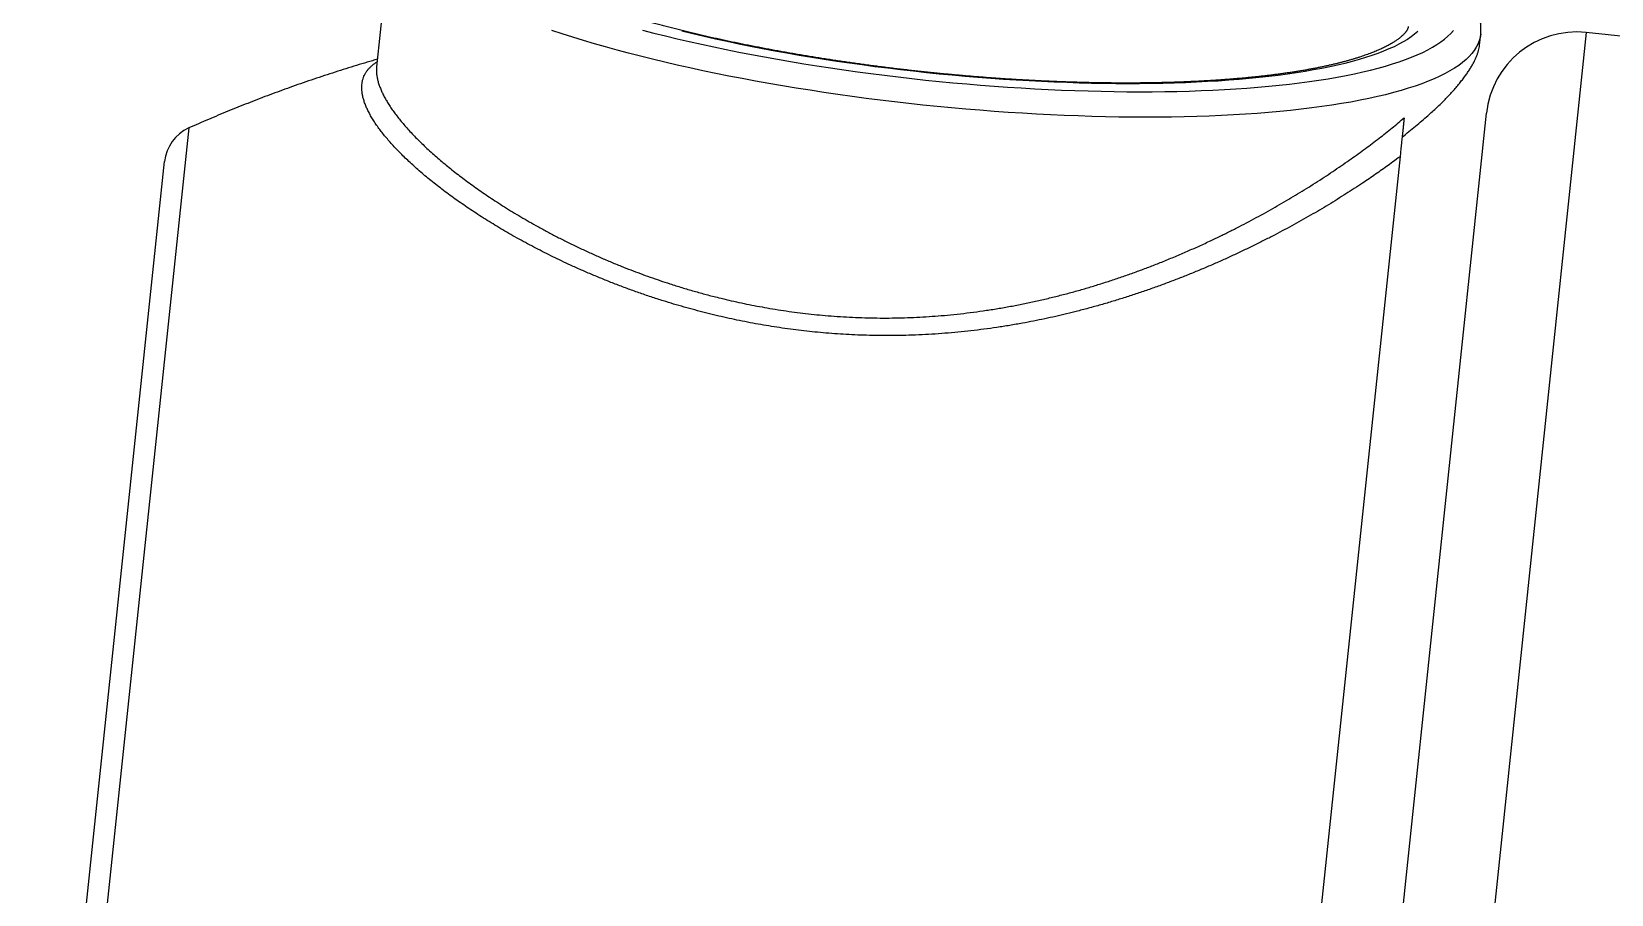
# Model space of a CAD drawing. Header units: inches. Extents: x 0.01 to 2.23, y 0 to 3.54.
# Drawn here: x 0.7493 to 0.8631, y 2.3273 to 2.3894 of the extents above; entities that cross this region are included whole.
import ezdxf

# ---------------------------------------------------------------- set-up
doc = ezdxf.new("R2010")
doc.units = ezdxf.units.IN
doc.header["$MEASUREMENT"] = 0

msp = doc.modelspace()

# ---------------------------------------------------------------- linework, layer by layer
at = {"color": 7, "linetype": 'Continuous', "lineweight": 25}
for p, q in [((0.7752937534091587, 2.39742200510921), (0.7741794841676936, 2.386820441445781)), ((0.8612540404155804, 2.389307188102627), (0.8475096020399278, 2.258537592178065)), ((1.038617164070498, 2.370665572626546), (0.8612540404155804, 2.389307188102627)), ((0.8535724078756971, 2.388391577285072), (0.8536558854288476, 2.389185813149493)), ((0.7606593461468334, 2.382429463702559), (0.7505431025033988, 2.286179834771212)), ((0.8416925620448064, 2.265721038327491), (0.8540705942661545, 2.383490148107506)), ((0.84794090396954, 2.382982496955075), (0.8481435367739054, 2.383153269040813)), ((0.8478506369271677, 2.380366513150364), (0.8391938391847705, 2.298002584422707)), ((0.749343850696531, 2.288902358724806), (0.7589202563107859, 2.380015771900291))]:
    msp.add_line(p, q, dxfattribs=at)
at = {"color": 7, "linetype": 'Continuous', "lineweight": 25, "flags": 128}
for points in [[(0.8536558854288476, 2.389185813149493), (0.8536170893122978, 2.388945847329537), (0.8535514670391632, 2.388708868307448), (0.8534590635836717, 2.388475038496812), (0.8533399422745364, 2.388244518152899), (0.8531941847515518, 2.388017465262839), (0.853021890909644, 2.387794035437342), (0.8528231788304056, 2.387574381804049), (0.8525981847011699, 2.387358654902588), (0.8523470627216745, 2.387147002581403), (0.85206998499838, 2.386939569896421), (0.851767141426518, 2.386736499011644), (0.8514387395599451, 2.386537929101711), (0.8510850044688967, 2.386343996256521), (0.8507061785857344, 2.386154833387959), (0.850302521538796, 2.385970570138806), (0.8498743099744586, 2.385791332793889), (0.8494218373675383, 2.38561724419353), (0.8489454138201585, 2.385448423649361), (0.8484453658492209, 2.385284986862549), (0.8479220361626267, 2.385127045844506), (0.8473757834244021, 2.384974708840113), (0.846806982008888, 2.384828080253547), (0.8462160217441625, 2.384687260576715), (0.8456033076448717, 2.38455234632039), (0.8449692596346535, 2.384423429948063), (0.8443143122583427, 2.384300599812578), (0.843638914384156, 2.384183940095573), (0.8429435288960591, 2.384073530749791), (0.8422286323765303, 2.383969447444283), (0.8414947147799344, 2.383871761512547), (0.840742279096732, 2.383780539903641), (0.8399718410087554, 2.3836958451363), (0.8391839285357857, 2.383617735256086), (0.8383790816736751, 2.383546263795609), (0.8375578520242596, 2.383481479737839), (0.8367208024173197, 2.383423427482533), (0.8358685065248443, 2.383372146815806), (0.8350015484678651, 2.383327672882867), (0.8341205224161288, 2.383290036163927), (0.8332260321808831, 2.383259262453313), (0.8323186908010544, 2.383235372841789), (0.8313991201231016, 2.383218383702102), (0.8304679503748339, 2.38320830667776), (0.8295258197334838, 2.383205148675052), (0.8285733738883324, 2.383208911858315), (0.8276112655981863, 2.383219593648451), (0.8266401542440092, 2.383237186724695), (0.8256607053770149, 2.38326167902963), (0.8246735902625324, 2.383293053777456), (0.8236794854199538, 2.383331289465487), (0.8226790721590815, 2.383376359888891), (0.8216730361131928, 2.383428234158653), (0.8206620667691407, 2.383486876722739), (0.8196468569948148, 2.383552247390464), (0.8186281025642833, 2.38362430136004), (0.8176065016809454, 2.383702989249273), (0.8165827544990161, 2.383788257129415), (0.8155575626436766, 2.38388004656212), (0.8145316287302152, 2.383978294639497), (0.8135056558824895, 2.38408293402722), (0.8124803472510411, 2.38419389301068), (0.8114564055311904, 2.384311095544133), (0.8104345324814453, 2.384434461302816), (0.8094154284425503, 2.384563905738), (0.8083997918575084, 2.384699340134935), (0.8073883187929027, 2.384840671673651), (0.8063817024618476, 2.384987803492572), (0.8053806327488947, 2.385140634754898), (0.8043857957372207, 2.385299060717715), (0.8033978732384202, 2.385462972803782), (0.8024175423252261, 2.385632258675943), (0.8014454748674776, 2.385806802314118), (0.8004823370716545, 2.385986484094814), (0.7995287890242923, 2.386171180873117), (0.7985854842395915, 2.386360766067078), (0.7976530692115329, 2.386555109744476), (0.7967321829708011, 2.386754078711862), (0.7958234566468265, 2.386957536605845), (0.7949275130352398, 2.387165343986548), (0.7940449661710385, 2.387377358433171), (0.7931764209077595, 2.387593434641604), (0.7923224725029415, 2.387813424524006), (0.7914837062101653, 2.3880371773103), (0.7906606968779506, 2.388264539651505), (0.7898540085557837, 2.388495355724827), (0.7890641941075455, 2.38872946734046), (0.7882917948326066, 2.388966714049997), (0.787537340094848, 2.389206933256394), (0.786801346959861, 2.389449960325405)], [(0.7933178754799204, 2.389471659122969), (0.7941393241687174, 2.389260041653544), (0.7949748141862124, 2.389052188910807), (0.7958237729292811, 2.388848243346646), (0.7966856185640075, 2.388648344735164), (0.7975597604244437, 2.388452630076884), (0.7984455994174228, 2.388261233504856), (0.7993425284331478, 2.38807428619273), (0.8002499327612738, 2.387891916264857), (0.8011671905122002, 2.387714248708474), (0.8020936730432827, 2.38754140528805), (0.8030287453896733, 2.387373504461832), (0.8039717666994934, 2.38721066130066), (0.8049220906730425, 2.387052987409101), (0.8058790660057389, 2.386900590848966), (0.8068420368344914, 2.386753576065244), (0.8078103431871954, 2.386612043814524), (0.8087833214350448, 2.386476091095941), (0.8097603047473501, 2.386345811084698), (0.81074062354855, 2.386221293068206), (0.8117236059771066, 2.386102622384895), (0.8127085783459641, 2.385989880365722), (0.8136948656042617, 2.385883144278437), (0.8146817917999783, 2.385782487274623), (0.8156686805431979, 2.385687978339559), (0.8166548554696716, 2.385599682244953), (0.8176396407043657, 2.385517659504534), (0.8186223613246714, 2.385441966332593), (0.8196023438229633, 2.385372654605449), (0.8205789165681886, 2.385309771825897), (0.8215514102661683, 2.385253361090653), (0.8225191584182991, 2.385203461060818), (0.8234814977783378, 2.385160105935379), (0.8244377688069567, 2.385123325427774), (0.8253873161237597, 2.385093144745525), (0.8263294889564468, 2.385069584572964), (0.827263641586821, 2.385052661057057), (0.8281891337933316, 2.385042385796337), (0.8291053312898493, 2.385038765832954), (0.8300116061603754, 2.385041803647849), (0.8309073372893829, 2.385051497159056), (0.8317919107874987, 2.385067839723128), (0.8326647204122328, 2.385090820139686), (0.8335251679834661, 2.385120422659101), (0.8343726637934137, 2.385156626993286), (0.8352066270107807, 2.385199408329597), (0.8360264860788353, 2.385248737347844), (0.8368316791071252, 2.385304580240381), (0.8376216542565691, 2.385366898735281), (0.8383958701176597, 2.385435650122559), (0.8391537960815187, 2.385510787283448), (0.8398949127035499, 2.385592258722692), (0.8406187120594398, 2.385680008603835), (0.8413246980932648, 2.385773976787493), (0.842012386957462, 2.385874098872566), (0.8426813073444348, 2.385980306240379), (0.8433310008095629, 2.386092526101706), (0.8439610220853987, 2.38621068154666), (0.8445709393868297, 2.386334691597402), (0.8451603347070038, 2.386464471263636), (0.8457288041038092, 2.386599931600862), (0.8462759579767173, 2.386740979771332), (0.8468014213337944, 2.386887519107675), (0.8473048340487029, 2.387039449179149), (0.8477858511075144, 2.387196665860473), (0.8482441428451637, 2.387359061403187), (0.8486793951713864, 2.387526524509497), (0.8490913097859791, 2.387698940408554), (0.8494796043832409, 2.387876190935116), (0.8498440128454502, 2.388058154610524), (0.8501842854252499, 2.388244706725964), (0.8505001889168108, 2.388435719427936), (0.8507915068156593, 2.388631061805873), (0.8510580394670593, 2.388830599981869), (0.8512996042028451, 2.389034197202425), (0.8515160354666135, 2.389241713932175), (0.8517071849271868, 2.389453007949518)], [(0.8491271502451436, 2.389372986576838), (0.8488998956557517, 2.389181450330423), (0.8486491522347123, 2.388993732673264), (0.8483750918290411, 2.388809962257666), (0.8480779022660507, 2.388630265030693), (0.8477577872246225, 2.388454764147849), (0.8474149660956158, 2.388283579888671), (0.8470496738315082, 2.3881168295743), (0.8466621607853707, 2.387954627487072), (0.8462526925392884, 2.387797084792196), (0.8458215497223439, 2.387644309461566), (0.8453690278182876, 2.38749640619976), (0.8448954369630288, 2.387353476372288), (0.8444011017320834, 2.387215617936114), (0.8438863609181257, 2.387082925372523), (0.843351567298798, 2.386955489622371), (0.8427970873949334, 2.386833398023754), (0.8422233012193613, 2.386716734252157), (0.8416306020164648, 2.3866055782631), (0.8410193959926717, 2.386500006237347), (0.8403901020380605, 2.38640009052869), (0.8397431514392736, 2.386305899614364), (0.8390789875839354, 2.386217498048119), (0.8383980656567769, 2.386134946415972), (0.8377008523276739, 2.386058301294686), (0.8369878254318157, 2.385987615213002), (0.8362594736422202, 2.385922936615627), (0.835516296134822, 2.385864309830041), (0.8347588022463622, 2.385811775036116), (0.8339875111253143, 2.385765368238574), (0.8332029513760857, 2.385725121242317), (0.8324056606967389, 2.385691061630625), (0.8315961855104801, 2.385663212746256), (0.8307750805911676, 2.385641593675442), (0.8299429086830982, 2.385626219234817), (0.8291002401153293, 2.385617099961252), (0.8282476524108058, 2.385614242104643), (0.827385729890552, 2.385617647623622), (0.8265150632732096, 2.385627314184216), (0.8256362492701873, 2.385643235161448), (0.824749890176705, 2.385665399643874), (0.8238565934590106, 2.385693792441067), (0.8229569713380537, 2.38572839409402), (0.8220516403698984, 2.38576918088849), (0.8211412210231683, 2.385816124871245), (0.820226337253807, 2.385869193869223), (0.8193076160774506, 2.385928351511585), (0.8183856871397023, 2.385993557254638), (0.8174611822846044, 2.386064766409622), (0.8165347351216049, 2.386141930173339), (0.8156069805913121, 2.386224995661601), (0.8146785545303386, 2.38631390594547), (0.8137500932355307, 2.38640860009028), (0.8128222330278824, 2.386509013197393), (0.811895609816432, 2.386615076448682), (0.8109708586624431, 2.386726717153692), (0.8100486133441642, 2.386843858799461), (0.8091295059224692, 2.386966421102956), (0.8082141663076744, 2.387094320066096), (0.8073032218278299, 2.387227468033321), (0.8063972967987789, 2.387365773751664), (0.805497012096285, 2.387509142433295), (0.8046029847305126, 2.387657475820482), (0.8037158274231608, 2.38781067225293), (0.8028361481875336, 2.387968626737456), (0.8019645499118377, 2.388131231019946), (0.8011016299459945, 2.388298373659548), (0.8002479796922445, 2.388469940105046), (0.799404184199831, 2.388645812773368), (0.7985708217640356, 2.38882587113017), (0.7977484635298447, 2.389009991772452), (0.7969376731005146, 2.389198048513121), (0.7961390061513048, 2.38938991246748)]]:
    msp.add_lwpolyline(points, dxfattribs=at)
at = {"color": 7, "linetype": 'Continuous', "lineweight": 25}
for centre, radius, start, end in [((0.8605708373384281, 2.382806945030354), 0.006536048228346704, 84.0000000000004, 173.9999999999992), ((0.7618993656313213, 2.379702654893384), 0.002995519087523396, 114.4537221862395, 174.0000000000043)]:
    msp.add_arc(centre, radius, start, end, dxfattribs=at)
for points, knots in [([(0.8484404447732926, 2.389734062483063), (0.8484401266272559, 2.389729902242296), (0.8484387202231057, 2.389711511380225), (0.8484327804839328, 2.389681424722049), (0.8484227069182918, 2.389642062251721), (0.8484099866839255, 2.389604276521469), (0.8483945703387484, 2.389566156326412), (0.8483755090752618, 2.38952562719817), (0.8483521693928223, 2.389482121330681), (0.8483238469680459, 2.389435267877637), (0.8482913125358846, 2.38938675310352), (0.8482543343286169, 2.389336483347912), (0.8482126848753145, 2.389284422270231), (0.8481661603929932, 2.389230591240684), (0.8481145778323259, 2.38917504738419), (0.848057772716408, 2.389117870629646), (0.8479955976603746, 2.389059155715987), (0.8479279212130957, 2.388999006946784), (0.8478546268811572, 2.388937534582833), (0.8477756138045731, 2.388874853496915), (0.8476908003428533, 2.388811084238186), (0.8476001179644492, 2.388746346626052), (0.8475035081795236, 2.388680757341954), (0.8474009160427778, 2.38861442611434), (0.8472922967629998, 2.388547460530734), (0.8471776150497138, 2.388479965535292), (0.847056844475026, 2.388412043050658), (0.8469299668533771, 2.388343791700496), (0.8467969716407859, 2.388275306613744), (0.8466578553555182, 2.388206679295875), (0.8465126210221696, 2.388137997555377), (0.8463612776410342, 2.388069345475785), (0.8462038396843716, 2.388000803425301), (0.846040326620862, 2.387932448097139), (0.8458707624691519, 2.387864352574888), (0.8456951753810159, 2.387796586417817), (0.8455135972542571, 2.387729215761913), (0.845326063375119, 2.387662303432846), (0.845132612089642, 2.387595909067727), (0.8449332845031206, 2.387530089242844), (0.8447281242065696, 2.387464897605103), (0.8445171770289254, 2.387400385005098), (0.8443004908135572, 2.387336599630229), (0.8440781152175725, 2.387273587136453), (0.8438501015323358, 2.387211390777549), (0.8436165025236041, 2.387150051531019), (0.843377372289682, 2.387089608219937), (0.8431327661360424, 2.387030097630204), (0.8428827404649007, 2.386971554622851), (0.8426273526783091, 2.386914012241137), (0.8423666610934016, 2.386857501812305), (0.8421007248685252, 2.386802053043929), (0.8418296039390637, 2.386747694114884), (0.8415533589618658, 2.38669445176102), (0.8412720512672728, 2.386642351355634), (0.8409857428178297, 2.386591416984933), (0.8406944961728555, 2.386541671518661), (0.8403983744581179, 2.386493136676068), (0.840097441339946, 2.386445833087495), (0.8397917610031749, 2.386399780351726), (0.839481398132388, 2.38635499708941), (0.8391664178959789, 2.386311500992714), (0.8388468859326138, 2.386269308871471), (0.8385228683397189, 2.386228436696038), (0.8381944316636688, 2.386188899637044), (0.8378616428913849, 2.386150712102284), (0.837524569443098, 2.3861138877709), (0.8371832791660518, 2.386078439625078), (0.8368378403289616, 2.386044379979399), (0.8364883216170594, 2.386011720508054), (0.8361347921275882, 2.385980472270027), (0.8357773213656183, 2.385950645732435), (0.8354159792400864, 2.385922250792149), (0.8350508360599656, 2.385895296795811), (0.8346819625304901, 2.385869792558382), (0.8343094297493728, 2.385845746380335), (0.8339333092029599, 2.385823166063578), (0.8335536727622807, 2.385802058926222), (0.8331705926789543, 2.385782431816274), (0.8327841415809235, 2.385764291124339), (0.8323943924679895, 2.385747642795406), (0.8320014187071337, 2.385732492339801), (0.8316052940276063, 2.385718844843345), (0.8312060925157745, 2.385706704976815), (0.8308038886097192, 2.385696077004727), (0.8303987570935791, 2.385686964793523), (0.8299907730916348, 2.385679371819187), (0.8295800120621374, 2.385673301174353), (0.8291665497908763, 2.385668755574927), (0.828750462384495, 2.385665737366281), (0.8283318262635545, 2.385664248529024), (0.8279107181553478, 2.385664290684435), (0.8274872150864742, 2.385665865099507), (0.8270613943751772, 2.385668972691718), (0.8266333336234521, 2.385673614033482), (0.8262031107089312, 2.385679789356353), (0.825770803776553, 2.385687498554967), (0.8253364912300243, 2.385696741190763), (0.8249002517230801, 2.385707516495503), (0.8244621641505511, 2.385719823374589), (0.8240223076392464, 2.385733660410205), (0.8235807615386576, 2.385749025864309), (0.8231376054114958, 2.385765917681451), (0.8226929190240647, 2.385784333491483), (0.8222467823364801, 2.385804270612119), (0.821799275492745, 2.385825726051383), (0.8213504788106825, 2.385848696509966), (0.8209004727717423, 2.385873178383456), (0.8204493380106803, 2.385899167764503), (0.8199971553051223, 2.385926660444875), (0.8195440055650213, 2.385955651917465), (0.8190899698220103, 2.385986137378195), (0.8186351292186627, 2.38601811172787), (0.8181795649976629, 2.386051569573973), (0.8177233584908975, 2.386086505232386), (0.8172665911084737, 2.38612291272907), (0.8168093443276667, 2.386160785801686), (0.8163516996818115, 2.386200117901173), (0.8158937387491364, 2.386240902193271), (0.8154355431415504, 2.386283131560015), (0.8149771944933901, 2.386326798601162), (0.8145187744501305, 2.386371895635607), (0.8140603646570672, 2.386418414702733), (0.8136020467479782, 2.386466347563732), (0.8131439025206996, 2.386515685682757), (0.8126860137762244, 2.386566420241537), (0.8122284622695298, 2.386618542144223), (0.8117713295118606, 2.386672042041236), (0.811314696908894, 2.386726910314894), (0.8108586457869533, 2.386783137076331), (0.8104032573816778, 2.386840712166495), (0.8099486128267245, 2.386899625157136), (0.8094947931424971, 2.386959865351703), (0.8090418792249171, 2.387021421786228), (0.8085899518342361, 2.387084283230123), (0.8081390915838997, 2.387148438186934), (0.8076893789294678, 2.387213874895024), (0.8072408941575946, 2.38728058132819), (0.8067937173750793, 2.3873485451962), (0.80634792849799, 2.387417753945264), (0.8059036072408668, 2.387488194758399), (0.805460833106011, 2.387559854555724), (0.8050196853728666, 2.387632719994643), (0.804580243087501, 2.387706777469917), (0.8041425850521875, 2.38778201311364), (0.8037067898150986, 2.387858412795067), (0.8032729356601158, 2.387935962120322), (0.8028411005967615, 2.388014646431959), (0.8024113623502581, 2.388094450808364), (0.8019837983517196, 2.388175360062986), (0.8015584857284844, 2.388257358743395), (0.8011355012945915, 2.38834043113013), (0.8007149215414083, 2.388424561235342), (0.800296822628411, 2.388509732801211), (0.7998812803741283, 2.3885959292981), (0.799468370247249, 2.388683133922464), (0.7990581673578975, 2.388771329594447), (0.7986507464490833, 2.388860498955186), (0.7982461818883286, 2.388950624363765), (0.7978445476594692, 2.389041687893816), (0.797445917354643, 2.38913367132972), (0.7970503641664547, 2.389226556162393), (0.796657960880325, 2.389320323584605), (0.7962687798670192, 2.389414954485823), (0.795882893075352, 2.389510429446503), (0.7955003720250671, 2.389606728731826), (0.7951212877998834, 2.389703832284798), (0.7947457110406968, 2.389801719718707), (0.7943737119389319, 2.389900370308828), (0.7940053602300222, 2.38999976298338), (0.7936407251870085, 2.390099876313627), (0.7932798756142265, 2.390200688503082), (0.7929228798410632, 2.390302177375737), (0.7925698057157455, 2.390404320363233), (0.7922207205991255, 2.390507094490908), (0.7918756913584163, 2.390610476362617), (0.7915347843608259, 2.390714442144238), (0.7911980654670282, 2.390818967545752), (0.7908656000243933, 2.390924027801817), (0.790537452859898, 2.391029597650673), (0.7902136882726154, 2.391135651311299), (0.7898943700256676, 2.391242162458663), (0.7895795613375137, 2.391349104196935), (0.789269324872418, 2.391456449030502), (0.7889637227299253, 2.391564168832653), (0.788662816433142, 2.391672234811727), (0.788366666915595, 2.391780617474593), (0.7880753345064054, 2.391889286587241), (0.78778887891348, 2.391998211132321), (0.7875073592043779, 2.392107359263422), (0.7872308337844706, 2.392216698255881), (0.7869593603719557, 2.392326194453936), (0.7866929959692305, 2.392435813214002), (0.7864317968300727, 2.392545518843875), (0.7861758184219954, 2.392655274537647), (0.7859251153830807, 2.392765042306188), (0.7856797414725022, 2.39287478290295), (0.7854397495138613, 2.392984455745033), (0.7852051913303655, 2.393094018829302), (0.7849761176707708, 2.39320342864356), (0.7847525781248985, 2.393312640072687), (0.7845346210274298, 2.393421606299821), (0.7843222933485443, 2.393530278702697), (0.7841156405698713, 2.393638606745351), (0.783914706544072, 2.393746537865557), (0.78371953333628, 2.393854017358464), (0.7835301610454886, 2.393960988257118), (0.7833466276038961, 2.394067391210719), (0.7831689685521149, 2.394173164361739), (0.7829972167880999, 2.394278243223279), (0.7828314022876179, 2.394382560558387), (0.78267155179408, 2.394486046263416), (0.7825176884756161, 2.394588627257937), (0.7823698315473737, 2.394690227384212), (0.7822279958572024, 2.394790767319771), (0.7820921914331268, 2.394890164507278), (0.7819624229913551, 2.394988333106599), (0.7818386894039965, 2.395085183974737), (0.7817209831262024, 2.395180624680331), (0.781609289583109, 2.395274559560364), (0.7815035865177401, 2.395366889828031), (0.7814038433019651, 2.395457513742161), (0.7813100202136958, 2.395546326850239), (0.78122206768477, 2.395633222319248), (0.7811399255254508, 2.395718091371049), (0.7810635221331835, 2.395800823842352), (0.7809927736952879, 2.395881308893638), (0.780927583397682, 2.395959435897093), (0.780867844544008, 2.396035090616651), (0.7808134376825668, 2.396108157819957), (0.7807642268120969, 2.396178526145348), (0.780720056133575, 2.39624609453267), (0.7806807511662679, 2.396310773725781), (0.7806461204256483, 2.396372487074395), (0.7806159554464147, 2.396431174950172), (0.7805900312226116, 2.39648680058752), (0.7805681073269793, 2.396539358048725), (0.7805499298988441, 2.396588883553258), (0.7805352358739962, 2.396635472254781), (0.7805237581042557, 2.396679305061021), (0.7805152447443432, 2.396720692485155), (0.7805094576452329, 2.396760160937573), (0.7805063377444603, 2.396798601325413), (0.7805056935065942, 2.396836475172251), (0.7805078326126682, 2.396861124591493), (0.7805089340138398, 2.396873816294611)], [0, 0, 0, 0, 0.001943521220498334, 0.008591577435972745, 0.01412794108807707, 0.01909300522130358, 0.02367595895752747, 0.02799352629313975, 0.03257070690955916, 0.03692620335258446, 0.04111965846340854, 0.04519689855319507, 0.0491893354967079, 0.05311949201042613, 0.05700408525674101, 0.06085583664593259, 0.06468460246040017, 0.06849811653385796, 0.07230249865153854, 0.07610261488283858, 0.0799021169834256, 0.08370335634594353, 0.08750897155574555, 0.09132103930456179, 0.0951411762478005, 0.09897062064537027, 0.1028102985357182, 0.1066608779774763, 0.11052281391918, 0.1143963855867538, 0.1182817278094141, 0.1221788573708891, 0.1260876952326958, 0.1300080852998279, 0.1339398102688621, 0.1378826049994446, 0.1418361677745719, 0.1458001697559966, 0.1497742628938989, 0.1537580865121065, 0.1577512727588198, 0.1617534510864241, 0.1657642519023462, 0.1697833095132758, 0.1738102644693607, 0.177844765400254, 0.1818864704227971, 0.1859350481891346, 0.1899901786345413, 0.1940515534759837, 0.1981188765050962, 0.2021918637129447, 0.206270243278323, 0.2103537554466095, 0.2144421523220076, 0.2185351975922822, 0.2226326662021627, 0.2267343439888112, 0.2308400272903952, 0.2349495225370336, 0.239062645831578, 0.2431792225263232, 0.2472990868005005, 0.2514220812425608, 0.2555480564401953, 0.2596768705805227, 0.2638083890621666, 0.2679424841205307, 0.2720790344671221, 0.2762179249435375, 0.2803590461904354, 0.2845022943314003, 0.2886475706718659, 0.2927947814126937, 0.2969438373781067, 0.3010946537576941, 0.3052471498618982, 0.3094012488904965, 0.3135568777136111, 0.3177139666647119, 0.3218724493448707, 0.3260322624380911, 0.3301933455366658, 0.3343556409765035, 0.3385190936815964, 0.3426836510172326, 0.346849262651424, 0.351015880424157, 0.3551834582239001, 0.3593519518710298, 0.3635213190077247, 0.367691518993898, 0.371862512808961, 0.3760342629587973, 0.3802067333878723, 0.3843798893960322, 0.3885536975596894, 0.392728125657174, 0.3969031425979443, 0.4010787183554091, 0.4052548239031842, 0.4094314311543854, 0.4136085129040508, 0.4177860427741409, 0.4219639951611873, 0.4261423451863662, 0.4303210686476772, 0.4345001419742886, 0.4386795421827145, 0.4428592468348218, 0.4470392339974308, 0.4512194822033842, 0.4553999704140983, 0.4595806779832698, 0.4637615846217884, 0.4679426703637143, 0.4721239155330963, 0.4763053007117767, 0.4804868067078059, 0.4846684145245971, 0.4888501053306222, 0.4930318604295527, 0.4972136612308375, 0.5013954892205391, 0.505577325932467, 0.5097591478003585, 0.5139409353301455, 0.5181226700087592, 0.5223043332462276, 0.5264859063465485, 0.5306673704782571, 0.5348487066447403, 0.5390298956538653, 0.5432109180872852, 0.5473917542689523, 0.5515723842329596, 0.5557527876905416, 0.5599329439961395, 0.5641128321124627, 0.5682924305743654, 0.5724717174515278, 0.5766506703097414, 0.5808292661707352, 0.5850074814703546, 0.5891852920150088, 0.5933626729362547, 0.5975395986433198, 0.6017160427734071, 0.6058919781396706, 0.6100673766766587, 0.6142422093830227, 0.6184164462612631, 0.62259005625444, 0.6267630071794327, 0.630935265656676, 0.635106797036048, 0.6392775653186371, 0.6434475330741637, 0.6476166613537105, 0.6517849095974523, 0.6559522355371176, 0.6601185950927096, 0.6642839422632542, 0.6684482290110555, 0.6726114051392091, 0.6767734181617208, 0.6809342131660064, 0.6850937326671328, 0.6892519164534259, 0.6934087014228021, 0.6975640214094645, 0.7017178070002451, 0.70586998534018, 0.7100204799265863, 0.7141692103913502, 0.7183160922705045, 0.7224610367608388, 0.7266039504628692, 0.7307447351096705, 0.7348832872812596, 0.7390194981039417, 0.743153252934562, 0.7472844310293815, 0.7514129051975968, 0.7555385414397988, 0.7596611985716735, 0.7637807278339178, 0.7678969724893041, 0.7720097674086867, 0.7761189386479969, 0.7802243030192009, 0.7843256676588184, 0.7884228295986593, 0.7925155753447155, 0.7966036804712682, 0.8006869092392037, 0.8047650142492799, 0.808837736143462, 0.8129048033700731, 0.81696593203167, 0.8210208258381742, 0.8250691761921026, 0.8291106624374609, 0.8331449523098089, 0.8371717026312577, 0.8411905603018723, 0.8452011636473785, 0.8492031441930203, 0.853196128944583, 0.8571797432703939, 0.8611536144928083, 0.8651173763143339, 0.8690706742229091, 0.873013172042872, 0.8769445598241442, 0.8808645632923119, 0.8847729551185518, 0.8886695683117314, 0.892554312088676, 0.8964271906452908, 0.9002883253362071, 0.9041379808807107, 0.9079765963573765, 0.9118048219436515, 0.9156235626196007, 0.9194340304170596, 0.9232378073015461, 0.9270369214905847, 0.9308339410427985, 0.9346313482890276, 0.9384324761410683, 0.9422419838947013, 0.9460656684476272, 0.9499107545404117, 0.9537862864674725, 0.9577036710238871, 0.9616774527506705, 0.9657264590388748, 0.9698755591297609, 0.9741584931072674, 0.9786226770804741, 0.9833379168801955, 0.9884134744995776, 0.9940342309742718, 1, 1, 1, 1]), ([(0.8536556947366893, 2.389185886563729), (0.8536561186228726, 2.389189298168611), (0.8536626181001977, 2.389241608551564), (0.8536695561931125, 2.389343445321509), (0.8536760320136088, 2.38949114971446), (0.853675804489506, 2.389639184547262), (0.853669729945016, 2.389787402074752), (0.8536575902641306, 2.389935800842249), (0.8536394451770553, 2.390084354909976), (0.8536152667131397, 2.390233057861746), (0.8535850359892077, 2.390381911453138), (0.8535487153836324, 2.390530928402745), (0.8535062547377111, 2.390680130474929), (0.853457588924684, 2.390829546883196), (0.8534026386322756, 2.390979211610801), (0.8533413114276366, 2.391129160035303), (0.8532735041758374, 2.391279424824214), (0.8531991067389416, 2.391430031279564), (0.8531180070847483, 2.391580992380741), (0.8530300976973142, 2.39173230391074), (0.8529352829896316, 2.391883940173591), (0.8528334871602689, 2.392035850899957), (0.8527246616954927, 2.392187959941852), (0.8526087915610461, 2.392340166232401), (0.8524858991375419, 2.392492347213634), (0.8523560451826182, 2.392644364545478), (0.8522193265387915, 2.392796071489834), (0.8520758708536885, 2.392947321036244), (0.8519258290876466, 2.393097973707226), (0.8517693669050236, 2.393247904094265), (0.8516066560997723, 2.393397005486405), (0.85143786701227, 2.393545192355584), (0.8512631636219814, 2.393692399926689), (0.8510827096016409, 2.393838574974727), (0.850896653472409, 2.393983685107464), (0.8507051264427835, 2.394127716365456), (0.8505082306798017, 2.394270677611295), (0.8503060558514737, 2.394412586240209), (0.8500986763042587, 2.3945534651879), (0.8498861687248969, 2.394693342525129), (0.8496685540528265, 2.394832243350075), (0.8494460210768838, 2.394970212237669), (0.8492181015274908, 2.395107223728323), (0.8490412492051553, 2.395211403723749), (0.8489386162449496, 2.395269731513238), (0.8489154700985461, 2.395282885801609)], [0, 0, 0, 0, 0.001402357867167469, 0.02150245400331969, 0.04160130960630883, 0.06172703001800648, 0.08191231192964926, 0.1021897304891163, 0.1225917347360305, 0.1431505986441839, 0.1638983138567868, 0.1848664080702291, 0.2060856724668335, 0.2275857817654123, 0.2493947922264788, 0.2715385075516218, 0.2940397115788144, 0.3169172815993853, 0.340185218102549, 0.3638516554509872, 0.3879179503291398, 0.4123779738655554, 0.4372177482936307, 0.4624155574550337, 0.4879426134906975, 0.513764281064409, 0.539841761377309, 0.5661340490150661, 0.5925999245730654, 0.6191997516252388, 0.6458969035760836, 0.6726587318881228, 0.6994570736224669, 0.7262678653262845, 0.7530669885768302, 0.7798405378979653, 0.8065779622879595, 0.8332715381111838, 0.8599158680638831, 0.8865074307967249, 0.9130441907651462, 0.9395252693997317, 0.9659506737279787, 0.9923210761021374, 1, 1, 1, 1]), ([(0.847998936109281, 2.381777485617254), (0.8481649305207702, 2.381907772461946), (0.8484969733600496, 2.382168388548018), (0.8489695758116198, 2.382555118840402), (0.849422982500666, 2.382938074828019), (0.8498261092829815, 2.383291191316084), (0.8501837015877362, 2.383615114197449), (0.8504998251900963, 2.383910648038658), (0.8508017690315566, 2.384202420283626), (0.8510892359986335, 2.384490094785556), (0.8513662189521212, 2.384777781767985), (0.8516316883230465, 2.385064992986863), (0.8518846555003169, 2.385351245454481), (0.8521209140445064, 2.38563193733598), (0.8523401822429022, 2.385906714948163), (0.852539249921074, 2.38617133059293), (0.8527187847973003, 2.386425862246305), (0.8528795883956746, 2.38667049430991), (0.8530242542986716, 2.386908883551165), (0.8531526167667186, 2.387140771199496), (0.8532645208781418, 2.387365945430246), (0.853359871830147, 2.387584254568024), (0.8534384692616425, 2.387795525250048), (0.8535009674700944, 2.3879999276477), (0.8535446655499227, 2.388196082734486), (0.8535681949242027, 2.388326603613635), (0.8535719700300848, 2.388389351351432), (0.8535721058166473, 2.38839160832114)], [0, 0, 0, 0, 0.04944461150356811, 0.09890531279595206, 0.1483653308246612, 0.1978090102994899, 0.2373689111591045, 0.276942502350754, 0.3165202388200906, 0.3560930184299295, 0.3956522383735855, 0.4370517638136417, 0.4784682912930838, 0.5198900467414742, 0.5613057152418242, 0.6027045199531378, 0.6422746245847049, 0.6818604686624308, 0.7214513100598744, 0.7610366596553967, 0.800606349395409, 0.8401790543469192, 0.879767973390462, 0.9193622145993324, 0.9589509545797789, 0.9985235092878557, 1, 1, 1, 1]), ([(0.7742379941355315, 2.387377126603996), (0.7741179984031994, 2.387343134176869), (0.77348209502461, 2.387162995276618), (0.7723364756089458, 2.386813813460648), (0.7708014273453582, 2.386328280527421), (0.7692729690179494, 2.385817027454437), (0.7677795089729109, 2.385292517801063), (0.7663208507318007, 2.38475545972812), (0.7648964532428942, 2.384207510096708), (0.7634777568184589, 2.383637401107817), (0.7620639585561187, 2.383046896758691), (0.7611279064311096, 2.382635431275102), (0.7606593461468335, 2.382429463702561)], [0, 0, 0, 0, 0.02586886530621323, 0.1370890324913493, 0.2483951841166425, 0.3598138120364237, 0.4713718175427311, 0.5767074465094228, 0.6822146321872813, 0.787916775923533, 0.8938373482539571, 0.9999999999999999, 0.9999999999999999, 0.9999999999999999, 0.9999999999999999]), ([(0.8478506369271677, 2.380366513150364), (0.8478506367824642, 2.380366513041959), (0.8474258373232038, 2.380050396965421), (0.8469897055951716, 2.379733309179185), (0.8465436643496537, 2.379415356746362), (0.846087860441137, 2.379096762989327), (0.8456224430828685, 2.378777751871728), (0.84511279282853, 2.37843517116329), (0.8445565629163876, 2.378069291591655), (0.8439513574358861, 2.377680597329478), (0.8433334191957852, 2.377293141797813), (0.8427031513921589, 2.376907404460881), (0.8420608652724305, 2.376523809934047), (0.8414067331352122, 2.376142706871186), (0.8407409289803404, 2.375764442683344), (0.8400636941826016, 2.375389414312959), (0.8393753957085455, 2.375018091848004), (0.8386667455990318, 2.374645873355582), (0.8379373471944846, 2.374273326663236), (0.8371868399146776, 2.373901078992488), (0.8364251858089558, 2.37353454861021), (0.8356527838832206, 2.3731742702337), (0.8348672823085928, 2.372819536274413), (0.8340687092858353, 2.37247086279957), (0.8332571207829472, 2.372128773742524), (0.8324354797028427, 2.371794936124429), (0.8316040792599998, 2.371469855409011), (0.8307631045881475, 2.371154013570897), (0.8299127737685238, 2.370847870936498), (0.8290534550195994, 2.370551947718756), (0.8281854707464309, 2.370266754135601), (0.8273090352713339, 2.369992786309493), (0.8264244118408481, 2.36973049333873), (0.8255320462187312, 2.369480385788211), (0.8246733005402922, 2.369253775015721), (0.8238495341505799, 2.369049142815022), (0.8230619096594172, 2.368864838906767), (0.8222694904921746, 2.36869089823859), (0.821472716921861, 2.368527640726587), (0.8206336096657902, 2.368368070681445), (0.8197516021483966, 2.368214442817876), (0.8188263600726706, 2.368069121013598), (0.8178969324776998, 2.36793911008165), (0.8169641209203918, 2.36782476407243), (0.8160284347504816, 2.367726398504359), (0.815090219003928, 2.367644358159148), (0.8141498825338185, 2.367578732859695), (0.8132081520366988, 2.367529641453369), (0.8122659503782202, 2.367497226599457), (0.8113584953182418, 2.36748219252853), (0.8104861560688462, 2.367482600653779), (0.8096490727587856, 2.367496347499802), (0.8088131741494918, 2.367523356452072), (0.8079791387236469, 2.367563540243091), (0.8071476456749876, 2.367616807230344), (0.8063311855308976, 2.367682132864102), (0.8055298903207968, 2.367758792791012), (0.804743788024344, 2.36784591735216), (0.8039612999048108, 2.36794445685068), (0.8031829883436625, 2.368054188058917), (0.8024092775647989, 2.368174915239978), (0.8016404210984951, 2.368306469907302), (0.8008766247291256, 2.368448568559958), (0.8001182277865606, 2.368600928740749), (0.799365733625667, 2.368763236545654), (0.7986071583042689, 2.368938058989509), (0.7978430833827443, 2.369125711736515), (0.797074100922119, 2.369326387221142), (0.7963127910810984, 2.369536695325374), (0.7955596541390276, 2.369756209369923), (0.7947647426789878, 2.369999977646495), (0.7939304095293246, 2.370269802674758), (0.7930593914416917, 2.370567288954136), (0.7922018906896477, 2.370875662849938), (0.7913584866700142, 2.371194206834248), (0.7905295575845893, 2.371522284318138), (0.789715390641682, 2.371859230917353), (0.7889164422691302, 2.372204347533474), (0.7881764518891015, 2.372537458343076), (0.7874928249125693, 2.37285667056498), (0.7868629086563637, 2.373160487355442), (0.7862444799285803, 2.373468343130488), (0.7856378754495608, 2.373779799033639), (0.7850347076905275, 2.37409903408003), (0.7844357302826234, 2.374425877626984), (0.7838416996076836, 2.37476012395662), (0.7832612910853479, 2.375096758633336), (0.7826948587248354, 2.375435307592568), (0.7821426474693339, 2.37577536440973), (0.7816048171367852, 2.376116584346518), (0.781081473649, 2.37645864457803), (0.7805728428052, 2.376801158413338), (0.7800792533609967, 2.377143673743732), (0.7795931834211156, 2.377491353004475), (0.7791156779002291, 2.377843840994181), (0.7786477769429555, 2.378200754612434), (0.7781972228412811, 2.378556145097894), (0.7777643671467812, 2.378909520575005), (0.777353132208132, 2.379257368398894), (0.7769631623575013, 2.379599423835473), (0.776594001967949, 2.379935500254823), (0.7762423486033396, 2.380268321430226), (0.7759084882362643, 2.380597463670841), (0.775592631044081, 2.380922581310614), (0.7752949548963028, 2.381243380030593), (0.7750155409015355, 2.381559623345058), (0.7747545614053047, 2.381870993715013), (0.774512249964278, 2.382177108107689), (0.7742846262902571, 2.382483248766818), (0.774073110515083, 2.382788774334828), (0.7738790526327188, 2.383093059415772), (0.7737063780041229, 2.383390316784593), (0.773555272152889, 2.383680162629711), (0.773424572023257, 2.383965161265542), (0.7733152049184809, 2.384244771085883), (0.7732279624093112, 2.384518525525731), (0.7731640109416574, 2.384783356550976), (0.7731232845080025, 2.385039923874276), (0.7731061899607802, 2.385287874958569), (0.7731129752244775, 2.38552696580279), (0.7731436799191433, 2.385756108401511), (0.7731959567779599, 2.385965725793754), (0.7732663871180554, 2.386157140150562), (0.773351634221357, 2.386331750876992), (0.773454909040313, 2.386498484009065), (0.7735761613948687, 2.386657231889469), (0.7737151769972322, 2.386808005289191), (0.7738725103400879, 2.386950513711036), (0.7740389043068342, 2.387080308321039), (0.7741615274520118, 2.387158647692441), (0.7742188822930647, 2.387195289569376)], [0, 0, 0, 0, 0.006453855806284896, 0.01290821077438186, 0.01936208225287316, 0.02583345806549935, 0.03230531534064851, 0.03877671019942405, 0.04668871248297785, 0.05460312117734474, 0.06251840361017723, 0.07043294480158332, 0.07834505824563559, 0.08625635087802262, 0.09416991846504087, 0.1020842751454937, 0.1099978980793448, 0.1179092371450327, 0.1261445540830421, 0.1343824189434331, 0.1426211201378999, 0.1508589566742217, 0.1590942498492178, 0.1674121599329351, 0.1757318744434075, 0.1840515466994614, 0.1923693991509622, 0.2006878676679012, 0.2090082578903353, 0.2173285794843826, 0.2256469543953974, 0.2339662397848054, 0.2422876187161623, 0.2506089068057583, 0.2589280682886185, 0.2661114164460198, 0.2732970292189178, 0.2804833133212566, 0.2876687646591233, 0.2948519773769608, 0.3030657861731143, 0.3112833524977869, 0.3195020383903338, 0.3277193460674295, 0.3359329378346679, 0.3441483426675844, 0.3523678172434974, 0.360588563537889, 0.368807870097688, 0.3770231339442877, 0.3843343394618567, 0.3916494959191267, 0.3989666241573023, 0.4062837403195845, 0.4135988689018664, 0.4209100558260797, 0.4279026302037817, 0.4348977561597883, 0.4418937626211669, 0.4488889420725804, 0.4558815613337971, 0.4628736451066396, 0.4698681721089852, 0.4768635613425561, 0.4838581757484368, 0.4908503328531592, 0.4981894098154875, 0.505531151515178, 0.5128738439839186, 0.5202157002857046, 0.5275548734009394, 0.5363815098720658, 0.5452110845401259, 0.5540407311767968, 0.5628674658194596, 0.5716934485871811, 0.5805222310977007, 0.589351063224805, 0.5981771136728985, 0.6055404814748071, 0.6129062059000285, 0.6202727348081023, 0.6276384919703485, 0.6350018872379143, 0.6426855586980528, 0.6503718854730317, 0.6580590980099982, 0.6657454222879818, 0.6734290916531429, 0.6811128818912642, 0.6887993584628836, 0.6964867141248239, 0.704173155979491, 0.7118569170899994, 0.7199145984896855, 0.7279754639355542, 0.7360373546411833, 0.7440981468680676, 0.7521557668340622, 0.7600000353487492, 0.7678473508655222, 0.7756956424550314, 0.7835428785322165, 0.7913870803943266, 0.7992319125576889, 0.807079908313484, 0.8149289194558686, 0.8227768364314517, 0.8306216024944953, 0.8389047810047824, 0.84719180815893, 0.855480080847063, 0.8637670309825146, 0.8720501448665106, 0.8805869361315201, 0.889126587807632, 0.8976662226614011, 0.9062029909791577, 0.9148333675076344, 0.9234667230096727, 0.9321000775010488, 0.9407304526508738, 0.9482513174996837, 0.9557751187405714, 0.9632999149609945, 0.9708237430332601, 0.9783446303945985, 0.9858652307418356, 0.9933887077929198, 1, 1, 1, 1]), ([(0.774181510171224, 2.386820225136731), (0.7741792101593019, 2.386804252664882), (0.7741662134140156, 2.386713996546551), (0.7741649178809418, 2.38653965553525), (0.77417878391178, 2.386296039860186), (0.7742178384712206, 2.386040873312438), (0.7742797915199481, 2.385775364043039), (0.774365096624769, 2.385500415373032), (0.7744701734073417, 2.385225120431434), (0.7745926431361998, 2.384950585896606), (0.7747300597192313, 2.384677921757219), (0.7748863216713435, 2.384398391941377), (0.775061285292598, 2.384112319106452), (0.775254848679297, 2.383819964027787), (0.7754669757361583, 2.383521511487068), (0.7756975197934688, 2.383217222602254), (0.7759463200899533, 2.382907405906931), (0.7762131644530508, 2.38259244182698), (0.7765032926284229, 2.382266587530483), (0.7768178502465493, 2.381929756295738), (0.7771578697683037, 2.381581988470936), (0.7775173787296049, 2.381229846869205), (0.7778960637279553, 2.380873834282923), (0.7782836331965959, 2.380523474584994), (0.7786783300661261, 2.380179383192909), (0.7790784307991142, 2.379842113901312), (0.7794942690242243, 2.379502841500521), (0.7799255635915298, 2.379161993706108), (0.7803721168904265, 2.378819934977997), (0.7808338386452098, 2.378476956596085), (0.7813105813653125, 2.378133383464056), (0.7818021355292317, 2.377789599909601), (0.7823081962492225, 2.377446060909759), (0.7828370548623537, 2.377097555805479), (0.783389459457472, 2.376744458317551), (0.7839660784374797, 2.376387240342296), (0.7845579156087248, 2.376031965787094), (0.7851645904582372, 2.375679192347659), (0.7858044773753143, 2.375318918781256), (0.7864790203844453, 2.374951929627734), (0.7871895610065601, 2.374579210080018), (0.7879166279247285, 2.374211828489495), (0.7886598437580441, 2.373850471694868), (0.7894189873574857, 2.373495775041963), (0.7901937607260087, 2.373148381325648), (0.7909837018698538, 2.372809019770175), (0.7917437102518194, 2.372496765633109), (0.7924708280265871, 2.372210565747614), (0.7931624550923749, 2.371949160996079), (0.7938637038024408, 2.371695101248598), (0.7945741614581643, 2.371448859940304), (0.7953369733814956, 2.371196496547199), (0.7961539847773653, 2.370940324148948), (0.797026851983184, 2.370683025416504), (0.7979109588941156, 2.370439081224929), (0.798746073325182, 2.370224504440461), (0.7995295015793515, 2.370036745370971), (0.8002590380439073, 2.369873111259457), (0.8009945602430465, 2.369719462821086), (0.8017355722161815, 2.369576135317982), (0.8024939808513996, 2.369441252262528), (0.803269894032967, 2.369315756460524), (0.8040632949306719, 2.369200515793386), (0.8048613680758887, 2.369097766158681), (0.8056634558512714, 2.369007784068366), (0.8064900894439934, 2.368928814278914), (0.8073413227279108, 2.368862368264942), (0.8082170228527202, 2.36880982092569), (0.809095454118173, 2.368772926533207), (0.8099757325773564, 2.368751818266271), (0.8108572043562767, 2.368746626805187), (0.8117394671760112, 2.368757503016577), (0.812622123340311, 2.368784316530657), (0.8135045635008303, 2.368826960939141), (0.814385931136219, 2.368885325897986), (0.8152860914108186, 2.368961045845833), (0.8162045258381814, 2.369055368985986), (0.8171406183418729, 2.369169254075974), (0.8180732821997976, 2.369300240363601), (0.8190016007727992, 2.369447930545893), (0.819771316788108, 2.369584703451567), (0.8205318006149975, 2.36973038595573), (0.8212833023727659, 2.369884593805291), (0.8221756521743527, 2.370083638204105), (0.8230617501442401, 2.370296939083079), (0.8239410369443491, 2.370524012560513), (0.8248131829589153, 2.370764430281917), (0.8256779288477203, 2.371017671038627), (0.8265349077221539, 2.371283213522593), (0.8273836788339028, 2.371560521058151), (0.8282239919699005, 2.371849122750429), (0.8290556515656452, 2.372148501071039), (0.8298783628026469, 2.372458127650022), (0.8307161553061873, 2.37278703085654), (0.8315678368154018, 2.373135736277705), (0.8324321164091357, 2.373504623329694), (0.8332845666042678, 2.373883156910196), (0.8340912385452779, 2.374255172546464), (0.8348535778786421, 2.374618935540736), (0.8355730917032519, 2.374972988040298), (0.8362826860998359, 2.375332695798636), (0.8369820345365074, 2.375697566246357), (0.8376709179340357, 2.376067165275465), (0.8383492226735713, 2.376441122016822), (0.8390168410378122, 2.376819069445664), (0.8396735494483053, 2.377200587920588), (0.8403190119783714, 2.377585195362954), (0.8409614467378921, 2.377977635064153), (0.8416001670758789, 2.378377663929123), (0.8422344410638266, 2.378784987603336), (0.8428556806737668, 2.379193940919909), (0.8434634707188929, 2.379603977416463), (0.8440392714199315, 2.380002021625116), (0.8445842903184492, 2.380387624492582), (0.8450997737919647, 2.380760471145273), (0.845603273965611, 2.381132798501797), (0.8460955503822662, 2.381505037118621), (0.8465763687411249, 2.381876854254565), (0.8470450767516429, 2.382247766167753), (0.8475015871543433, 2.382616798429155), (0.8477944756823811, 2.382860606312799), (0.84794090396954, 2.382982496955075)], [0, 0, 0, 0, 0.001958407783931578, 0.01106643269439401, 0.02017141564785318, 0.02937532953139734, 0.0385823687723884, 0.04778942547636379, 0.05699336318114573, 0.06534771943562125, 0.07370550691596611, 0.08206447271641833, 0.090422320970273, 0.09877672821704432, 0.1071306001862815, 0.115487799795002, 0.1238461517009773, 0.1322034283950591, 0.1405573650423354, 0.1493856175247149, 0.1582176586774408, 0.1670510168505224, 0.175883154794184, 0.1847114884909684, 0.1928684415068731, 0.2010282869841585, 0.2091891281468213, 0.2173490295725977, 0.2255060295297079, 0.233662661010451, 0.2418221239071596, 0.2499825479520179, 0.2581420398691673, 0.2662986956980896, 0.2748549435020765, 0.2834144468474671, 0.2919750311568112, 0.3005345213607568, 0.3090907581386947, 0.3184165985204813, 0.3277452906772184, 0.3370739469459971, 0.346399738374662, 0.3557260854695413, 0.3650553908772486, 0.3743846300971791, 0.3837108869072559, 0.3914841513312067, 0.3992601630954737, 0.407037024198213, 0.4148129055629801, 0.4225860605811009, 0.4317671714112241, 0.4409514946062563, 0.4501357104026116, 0.4593166747284376, 0.4666621479882843, 0.4740102920969656, 0.4813592657726058, 0.4887072907831803, 0.4960526641181022, 0.5037602205859245, 0.5114710340422489, 0.5191828853359935, 0.526893602975338, 0.5346010790466531, 0.5429115883124823, 0.5512262659166921, 0.5595423360442996, 0.5678570122796995, 0.576167520396919, 0.58447759100686, 0.5927917084751722, 0.6011072570603535, 0.60942152366713, 0.6177317194220382, 0.6266224110170202, 0.6355176603319798, 0.6444146120298996, 0.6533102002586065, 0.6622011762504155, 0.6666533194122474, 0.675378595926529, 0.6841064519725908, 0.6928344322889233, 0.7015598783123228, 0.7102839069210107, 0.7190102517075521, 0.7277367080361369, 0.7364608887876383, 0.7451838614968954, 0.753908927229749, 0.7626340797585527, 0.7713571708541075, 0.780863908078067, 0.7903731384231473, 0.7998824470179126, 0.8093892909738098, 0.8177559915673197, 0.826125098545499, 0.8344950342718365, 0.8428641884201081, 0.8512309285870276, 0.8595975543157999, 0.867966588555553, 0.876336406230197, 0.8847054003465746, 0.8930719924138099, 0.9017733277192501, 0.9104775197300705, 0.9191825888054712, 0.9278866337833037, 0.9365878457304353, 0.9444879380066903, 0.9523895567552711, 0.9602911199820995, 0.9681911365321474, 0.976142548970866, 0.9840956663494492, 0.9920487007447631, 1, 1, 1, 1]), ([(0.8481435367739054, 2.383153269040813), (0.8481396168251601, 2.383115973219809), (0.848131757770749, 2.383041199311875), (0.8481197181187382, 2.382926649674743), (0.8481056782107077, 2.382793068872838), (0.8480897852710768, 2.38264185765294), (0.8480723627062139, 2.382476093021107), (0.8480527442679135, 2.382289436049094), (0.8480312142965988, 2.382084592055318), (0.8480081652296014, 2.381865294831575), (0.8479861984746994, 2.381656295119558), (0.8479631316715037, 2.381436829147163), (0.8479391579130817, 2.381208734072197), (0.8479146587664924, 2.38097564026273), (0.8478916873309805, 2.380757081653233), (0.8478701578890837, 2.380552242696532), (0.8478571384119852, 2.380428370646412), (0.8478506369271677, 2.380366513150364)], [0, 0, 0, 0, 0.03185280548324894, 0.06386127669397919, 0.0957935880784807, 0.1441220149661518, 0.1926437620791433, 0.2410988805234393, 0.3131384074499614, 0.3854005685281435, 0.4577890208026423, 0.5300012391863702, 0.6238208773761021, 0.7178697550834264, 0.8120263409209623, 0.9061323368560231, 1, 1, 1, 1])]:
    msp.add_open_spline(points, degree=3, knots=knots, dxfattribs=at)

doc.saveas('drawing.dxf')
